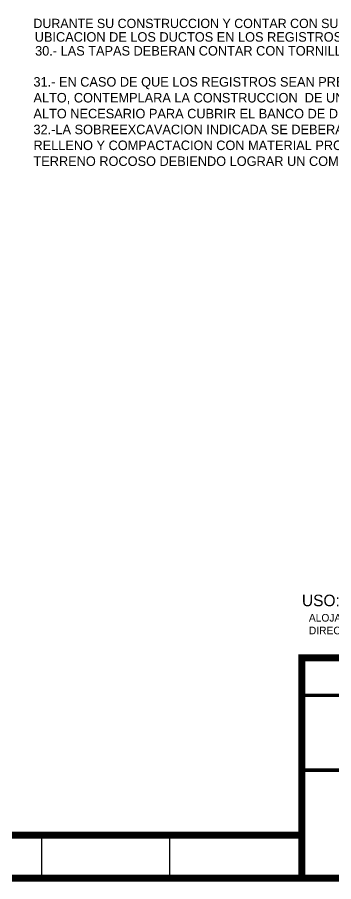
# Model space of a CAD drawing. Header units: centimetres. Extents: x 899 to 420531, y -3090 to 1299.
# Drawn here: x 11053 to 11517, y -3090 to -1819 of the extents above; entities that cross this region are included whole.
import ezdxf

# ---------------------------------------------------------------- set-up
doc = ezdxf.new("R2010")
doc.units = ezdxf.units.CM
doc.header["$LTSCALE"] = 10
doc.header["$MEASUREMENT"] = 0
for name, color, linetype in [('CABLES Y VARILLAS', 7, 'CONTINUOUS'), ('DIM', 7, 'CONTINUOUS'), ('MARCO', 7, 'CONTINUOUS'), ('TEXTOS', 7, 'CONTINUOUS')]:
    doc.layers.add(name, color=color, linetype=linetype)
doc.styles.get("Standard").update_dxf_attribs({"font": ''})
doc.styles.get('Standard').set_extended_font_data('Zurich Ex BT')

# ---------------------------------------------------------------- blocks, each defined once
blk = doc.blocks.new('Marco-Reg')
at = {"layer": 'MARCO', "linetype": 'Continuous'}
for p, q in [((11088.07670708044, -3021.53736218268), (11088.07670708044, -3085.065296483199)), ((11276.03720708045, -3021.53736218268), (11276.03720708045, -3085.065296483199))]:
    blk.add_line(p, q, dxfattribs=at)
at = {"layer": 'MARCO', "linetype": 'Continuous', "const_width": 10.19138869004976}
for points in [[(12391.4845252621, -3085.065296483201), (12391.4845252621, -542.6777964832254), (8462.340207080324, -542.6777964832254), (8462.340207080324, -3085.065296483199)], [(11470.45961108888, -3085.065296483201), (12391.4845252621, -3085.065296483201), (12391.4845252621, -2760.760749239106), (11470.45961108888, -2760.760749239106)]]:
    blk.add_lwpolyline(points, close=True, dxfattribs=at)
at = {"layer": 'MARCO', "linetype": 'Continuous'}
for points, const_width in [([(11470.45961108888, -2815.892522270602), (12391.4845252621, -2815.892522270602)], 5.095694345025107), ([(11470.45961108888, -2926.156068333597), (12391.4845252621, -2926.156068333587)], 5.095694345025107), ([(11470.45961108888, -3021.53736218268), (8462.340207080324, -3021.53736218268)], 10.19142000000045)]:
    blk.add_lwpolyline(points, dxfattribs=dict(at, const_width=const_width))

msp = doc.modelspace()

# ---------------------------------------------------------------- linework, layer by layer
at = {"layer": 'DIM'}
msp.add_line((11470.45961108888, -3085.0652964832), (11470.45961108888, -3025.0652964832), dxfattribs=at)

# ---------------------------------------------------------------- block references
msp.add_blockref('Marco-Reg', (0, 0), dxfattribs=at)

# ---------------------------------------------------------------- texts
at = {"layer": 'CABLES Y VARILLAS'}
for s, height, p in [('DURANTE SU CONSTRUCCION Y CONTAR CON SU AVISO DE PRUEBA CORRESPONDIENTE.', 13.63917064819966, (11076.24180511303, -1834.528947247301)), ('UBICACION DE LOS DUCTOS EN LOS REGISTROS SERA EN FUNCION DEL PROYECTO ', 14, (11078.18460040762, -1854.574709032931))]:
    msp.add_text(s, height=height, dxfattribs=at).set_placement(p)
at = {"layer": 'TEXTOS', "attachment_point": 1}
for s, insert, char_height, width in [('30.- LAS TAPAS DEBERAN CONTAR CON TORNILLO DE SEGUIRDAD PARA EVITAR QUE TERCEROS ACCESEN AL POZO ', (11078.70097888773, -1861.011416529189), 14, 1278.433376582805), ('31.- EN CASO DE QUE LOS REGISTROS SEAN PREFABRICADOS LA UNION DE DUCTOS Y REGISTROS, EN ZONAS CON NIVEL  FREATICO ALTO, CONTEMPLARA LA CONSTRUCCION  DE UN DADO DE CONCRETO (EXTERIOR AL POZO) DE 50 CM DE LONGITUD, CON EL ANCHO Y ALTO NECESARIO PARA CUBRIR EL BANCO DE DUCTOS; EL CONCRETO DEBERA CONTAR CON IMPERMEABILIZANTE INTEGRAL \\P32.-LA SOBREEXCAVACION INDICADA SE DEBERA REALIZAR PARA LA INSTALACION DEL POZO DE VISITA QUEDANDO REALIZADO EL RELLENO Y COMPACTACION CON MATERIAL PRODUCTO DE LA EXCAVACION EN TERRENO NORMAL O MATERIAL DE BANCO EN CASO DE TERRENO ROCOSO DEBIENDO LOGRAR UN COMPACTADO MINIMO DE 95%', (11076.29440548639, -1906.665360286968), 14, 1278.433376582805), ('\\pl2.776;{\\H1.513x;USO:\\H0.6609x;\\P\\pl12.95;ALOJAR CABLES DE ENERGIA EN LINEAS DE ALTA TENSION SUBTERRANEA, DE EN TRES DIRECCIONES PARA TENSIONES DE 69, 115 Y 138 KV}', (11467.82725845515, -2667.948494920489), 11.24255763779529, 769.2226244558785)]:
    msp.add_mtext(s, dxfattribs=dict(at, insert=insert, char_height=char_height, width=width))

doc.saveas('drawing.dxf')
